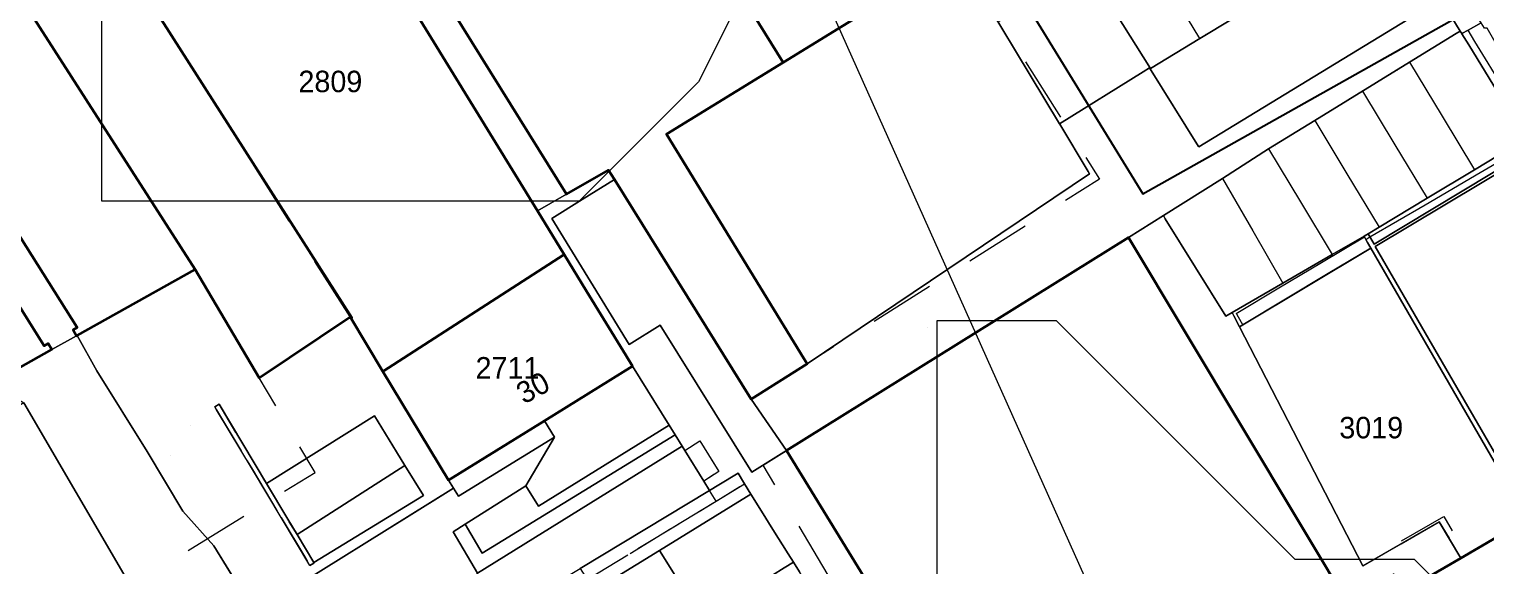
# Model space of a CAD drawing. Header units: metres. Extents: x 0 to 105485, y 0 to 425721.
# Drawn here: x 105169.4 to 105230.5, y 425437.2 to 425459.7 of the extents above; entities that cross this region are included whole.
import ezdxf
from ezdxf.enums import TextEntityAlignment as Align

# ---------------------------------------------------------------- set-up
doc = ezdxf.new("R2010")
doc.units = ezdxf.units.M
doc.header["$MEASUREMENT"] = 0
for name, pattern in [('GR-HAAG1-SO', [9, 6, -3]), ('IE-TERREINAFSCHEIDING_KUNSTMATIG-SO', [11, 4, -1, 4, -2]), ('KG-PERCEEL-SO', [19, 5.5, -4, 5.5, -4])]:
    doc.linetypes.add(name, pattern=pattern)
for name, color, linetype, lineweight in [('B-XX-GR-BEPLANTING_CULTUUR_BODEMBEDEKKER-G', 90, 'Continuous', 18), ('B-XX-GR-BOOM-G', 90, 'Continuous', 13), ('B-XX-GR-HAAG-G', 90, 'GR-HAAG1-SO', 13), ('B-XX-GR-STRUIK-G', 90, 'Continuous', 13), ('B-XX-IE-MEUBILAIR-G', 7, 'Continuous', 18), ('B-XX-IE-TERREINAFSCHEIDING_KUNSTMATIG_HEKWERK-G', 20, 'IE-TERREINAFSCHEIDING_KUNSTMATIG-SO', 18), ('B-XX-IE-TERREINAFSCHEIDING_KUNSTMATIG_MUUR-G', 90, 'IE-TERREINAFSCHEIDING_KUNSTMATIG-SO', 18), ('B-XX-KG-GRENS_PERCEEL-G', 150, 'KG-PERCEEL-SO', 18), ('B-XX-KG-GRENS_PERCEEL-T', 150, 'KG-PERCEEL-SO', 18), ('B-XX-OG-BEBOUWING-G', 7, 'Continuous', 35), ('B-XX-OG-BEBOUWING_HUISNUMMER-T', 7, 'Continuous', 18), ('B-XX-OG-GRENS-G', 7, 'Continuous', 18), ('B-XX-OG-TERREIN_ERF-G', 7, 'Continuous', 18), ('B-XX-VH-GESLOTENVERHARDING_KUNSTSTOF-G', 10, 'Continuous', 18), ('B-XX-VH-ONVERHARD_ZAND-G', 210, 'Continuous', 18), ('B-XX-VH-OPENVERHARDING-G', 90, 'Continuous', 18), ('B-XX-VH-OPENVERHARDING_BETONELEMENT-G', 90, 'Continuous', 18), ('B-XX-VH-OPENVERHARDING_STRAATBAKSTEEN-G', 90, 'Continuous', 18), ('B-XX-VW-MARKERING-G', 7, 'Continuous', 18)]:
    doc.layers.add(name, color=color, linetype=linetype, lineweight=lineweight)
doc.layers.add('GIS-WEGVAKKEN', color=2, linetype='Continuous')

msp = doc.modelspace()

# ---------------------------------------------------------------- linework, layer by layer
at = {"layer": 'B-XX-GR-BEPLANTING_CULTUUR_BODEMBEDEKKER-G', "ltscale": 0.5}
for points in [[(105233.069, 425454.821), (105233.144, 425454.867), (105233.306, 425454.968), (105233.269, 425455.033), (105225.871, 425450.606), (105232.244, 425439.569), (105232.499, 425439.701), (105232.396, 425439.89), (105238.944, 425443.745), (105232.833, 425454.674)], [(105225.684, 425450.534), (105220.323, 425447.324), (105220.178, 425447.24), (105225.352, 425437.218), (105228.552, 425439.064), (105229.456, 425437.541), (105232.249, 425439.166)]]:
    msp.add_lwpolyline(points, close=True, dxfattribs=at)
at = {"layer": 'B-XX-GR-BOOM-G', "color": 0, "true_color": 0x604a38}
for points in [[(105175.355, 425441.854, 2.414), (105175.355, 425441.854, 5.214)], [(105192.987, 425440.438, 3.003), (105192.987, 425440.438, 5.803)], [(105190.181, 425438.701, 2.884), (105190.181, 425438.701, 5.684)]]:
    msp.add_polyline3d(points, dxfattribs=at)
at = {"layer": 'B-XX-GR-HAAG-G', "color": 0, "ltscale": 0.5, "true_color": 0x427036}
for points in [[(105225.472, 425450.901, 3.383), (105225.643, 425451.001, 3.373), (105227.954, 425452.353, 3.453), (105230.264, 425453.706, 3.468), (105232.575, 425455.058, 3.357), (105231.31, 425457.129, 3.286), (105230.045, 425459.2, 3.229), (105229.756, 425459.673, 3.155)], [(105220.06, 425447.767, 3.298), (105220.044, 425447.795, 3.298), (105221.833, 425448.865, 3.443), (105223.622, 425449.936, 3.42), (105225.411, 425451.006, 3.336)], [(105225.411, 425451.006, 3.336), (105225.472, 425450.901, 3.383)], [(105225.472, 425450.901, 3.383), (105225.547, 425450.771, 3.441), (105225.684, 425450.534, 3.438), (105223.897, 425449.464, 3.418), (105222.11, 425448.394, 3.444), (105220.323, 425447.324, 3.285)], [(105220.323, 425447.324, 3.285), (105220.137, 425447.638, 3.297), (105220.06, 425447.767, 3.298)], [(105177.183, 425438.056, 2.508), (105178.041, 425436.666, 2.632), (105178.898, 425435.277, 2.737), (105180.98, 425436.575, 2.705), (105183.062, 425437.873, 2.815), (105185.145, 425439.171, 2.827), (105187.227, 425440.469, 2.888)]]:
    msp.add_polyline3d(points, dxfattribs=at)
at = {"layer": 'B-XX-GR-STRUIK-G', "ltscale": 0.5}
for points in [[(105225.566, 425451.133), (105225.397, 425451.031), (105225.411, 425451.006), (105225.472, 425450.901), (105225.547, 425450.771), (105225.684, 425450.534), (105232.249, 425439.166), (105232.419, 425439.265), (105232.448, 425439.214), (105232.514, 425439.261), (105232.551, 425439.195), (105239.81, 425443.445), (105239.776, 425443.508), (105232.602, 425439.512), (105232.499, 425439.701), (105232.244, 425439.569), (105225.871, 425450.606), (105233.269, 425455.033), (105233.205, 425455.144), (105225.817, 425450.7)], [(105191.461, 425442.615), (105191.041, 425443.296), (105187.017, 425440.809), (105187.227, 425440.469), (105187.438, 425440.128)], [(105196.521, 425442.709), (105196.273, 425443.109), (105190.789, 425439.713), (105190.263, 425440.563), (105187.721, 425438.959), (105188.441, 425437.743)], [(105199.689, 425440.225), (105199.432, 425440.653), (105199.389, 425440.725), (105199.162, 425441.103), (105198.35, 425440.613), (105197.961, 425440.378), (105192.545, 425437.108), (105192.829, 425436.637), (105193.113, 425436.166), (105195.862, 425437.863)]]:
    msp.add_lwpolyline(points, close=True, dxfattribs=at)
at = {"layer": 'B-XX-IE-MEUBILAIR-G', "color": 0, "true_color": 0x604a38}
for points in [[(105218.748, 425459.518, 3.072), (105218.748, 425459.518, 4.572)], [(105226.82, 425457.986, 3.06), (105226.82, 425457.986, 4.56)], [(105220.25, 425455.847, 3.06), (105220.25, 425455.847, 4.56)], [(105221.692, 425454.812, 3.068), (105221.692, 425454.812, 4.568)], [(105207.101, 425447.185, 3), (105207.101, 425447.185, 4.5)], [(105176.224, 425443.109, 2.345), (105176.224, 425443.109, 3.845)], [(105181.75, 425442.446, 2.314), (105181.75, 425442.446, 3.814)], [(105193.34, 425441.293, 2.967), (105193.34, 425441.293, 4.467)], [(105190.676, 425440.823, 3.004), (105190.676, 425440.823, 4.504)], [(105192.947, 425437.351, 2.894), (105192.947, 425437.351, 4.394)], [(105192.947, 425437.351, 2.894), (105192.947, 425437.351, 4.394)]]:
    msp.add_polyline3d(points, dxfattribs=at)
at = {"layer": 'B-XX-IE-TERREINAFSCHEIDING_KUNSTMATIG_HEKWERK-G', "ltscale": 0.5, "flags": 128}
for points in [[(105196.821, 425442.225), (105196.521, 425442.709), (105196.273, 425443.109), (105194.741, 425445.583)], [(105196.926, 425442.055), (105197.563, 425442.45), (105198.353, 425441.174), (105197.72, 425440.768)], [(105197.961, 425440.378), (105197.72, 425440.768), (105196.926, 425442.055), (105196.821, 425442.225)], [(105192.829, 425436.637), (105198.237, 425439.926), (105199.432, 425440.653)], [(105198.237, 425439.926), (105197.961, 425440.378)], [(105225.352, 425437.218), (105228.552, 425439.064), (105229.456, 425437.541)]]:
    msp.add_lwpolyline(points, dxfattribs=at)
at = {"layer": 'B-XX-IE-TERREINAFSCHEIDING_KUNSTMATIG_HEKWERK-G', "color": 0, "ltscale": 0.5, "true_color": 0x8c7868}
for points in [[(105196.821, 425442.225, 3.07), (105196.521, 425442.709, 3.114), (105196.273, 425443.109, 3.082), (105194.741, 425445.583, 3.187)], [(105196.926, 425442.055, 3.066), (105197.563, 425442.45, 3.099), (105198.353, 425441.174, 3.069), (105197.72, 425440.768, 3.028)], [(105197.961, 425440.378, 2.991), (105197.72, 425440.768, 3.028), (105196.926, 425442.055, 3.066), (105196.821, 425442.225, 3.07)], [(105192.829, 425436.637, 2.873), (105194.632, 425437.733, 2.922), (105196.434, 425438.83, 2.85), (105198.237, 425439.926, 3.011), (105199.432, 425440.653, 3.067)], [(105198.237, 425439.926, 3.011), (105197.961, 425440.378, 2.991)], [(105225.352, 425437.218, 3.254), (105226.952, 425438.141, 3.207), (105228.552, 425439.064, 0), (105229.456, 425437.541, 2.52)]]:
    msp.add_polyline3d(points, dxfattribs=at)
at = {"layer": 'B-XX-IE-TERREINAFSCHEIDING_KUNSTMATIG_MUUR-G', "ltscale": 0.5}
msp.add_lwpolyline([(105179.395, 425440.664), (105177.408, 425443.993), (105177.228, 425443.885), (105177.305, 425443.756), (105178.805, 425441.251), (105181.216, 425437.223), (105181.386, 425437.328), (105181.375, 425437.347), (105180.674, 425438.521), (105180.284, 425439.174)], close=True, dxfattribs=at)
at = {"layer": 'B-XX-IE-TERREINAFSCHEIDING_KUNSTMATIG_MUUR-G', "ltscale": 0.5, "flags": 128}
for points in [[(105180.284, 425439.174), (105179.395, 425440.664), (105177.408, 425443.993), (105177.228, 425443.885), (105177.305, 425443.756)], [(105177.305, 425443.756), (105178.805, 425441.251)], [(105178.805, 425441.251), (105181.216, 425437.223), (105181.386, 425437.328), (105181.375, 425437.347)], [(105199.689, 425440.225), (105199.432, 425440.653), (105199.389, 425440.725)], [(105200.14, 425439.504), (105199.689, 425440.225)], [(105200.618, 425438.741), (105200.14, 425439.504)], [(105181.375, 425437.347), (105180.674, 425438.521), (105180.284, 425439.174)], [(105201.255, 425437.724), (105200.618, 425438.741)], [(105201.732, 425436.962), (105201.478, 425437.368)]]:
    msp.add_lwpolyline(points, dxfattribs=at)
at = {"layer": 'B-XX-IE-TERREINAFSCHEIDING_KUNSTMATIG_MUUR-G', "color": 0, "ltscale": 0.5, "true_color": 0x8c7868}
for points in [[(105180.284, 425439.174, 2.439), (105179.395, 425440.664, 2.401), (105178.402, 425442.329, 2.377), (105177.408, 425443.993, 2.333), (105177.228, 425443.885, 2.336), (105177.305, 425443.756, 2.336)], [(105177.305, 425443.756, 2.336), (105178.805, 425441.251, 2.376)], [(105178.805, 425441.251, 2.376), (105180.011, 425439.237, 2.434), (105181.216, 425437.223, 2.75), (105181.386, 425437.328, 2.754), (105181.375, 425437.347, 2.751)], [(105199.689, 425440.225, 3.088), (105199.432, 425440.653, 3.067), (105199.389, 425440.725, 3.068)], [(105200.14, 425439.504, 3.066), (105199.689, 425440.225, 3.088)], [(105200.618, 425438.741, 3.036), (105200.14, 425439.504, 3.066)], [(105181.375, 425437.347, 2.751), (105180.674, 425438.521, 2.478), (105180.284, 425439.174, 2.439)], [(105201.255, 425437.724, 3.006), (105200.618, 425438.741, 3.036)], [(105201.732, 425436.962, 3.01), (105201.478, 425437.368, 3.001)]]:
    msp.add_polyline3d(points, dxfattribs=at)
at = {"layer": 'B-XX-KG-GRENS_PERCEEL-G', "ltscale": 0.5, "flags": 128}
for points in [[(105195.986, 425482.444), (105214.311, 425453.424), (105202.052, 425445.684)], [(105189.487, 425476.97), (105201.046, 425458.319)], [(105202.052, 425445.684), (105199.711, 425444.206), (105193.736, 425453.804), (105191.972, 425452.792), (105180.872, 425470.646)], [(105179.856, 425469.846), (105191.872, 425450.259)], [(105182.9, 425447.654), (105172.32, 425464.298)], [(105202.052, 425445.684), (105196.165, 425455.313), (105201.046, 425458.319)], [(105217.559, 425411.943), (105200.215, 425441.438), (105215.527, 425450.977), (105225.099, 425435.006), (105227.061, 425436.148), (105226.121, 425437.765), (105228.74, 425439.288), (105229.68, 425437.671), (105232.419, 425439.265), (105238.446, 425428.798)], [(105184.275, 425445.367), (105187.017, 425440.809), (105194.741, 425445.583), (105191.872, 425450.259)], [(105184.275, 425445.367), (105191.872, 425450.259)], [(105148.486, 425449.424), (105154.694, 425438.498), (105154.848, 425438.572), (105160.58, 425428.286), (105181.433, 425441.13), (105179.087, 425445.098), (105182.9, 425447.654)], [(105184.275, 425445.367), (105182.9, 425447.654)]]:
    msp.add_lwpolyline(points, dxfattribs=at)
at = {"layer": 'B-XX-OG-BEBOUWING-G', "ltscale": 0.5}
for points in [[(105196.011, 425482.466), (105189.879, 425477.267), (105189.487, 425476.97), (105201.046, 425458.319), (105208.372, 425462.829), (105198.626, 425478.263)], [(105189.487, 425476.97), (105188.133, 425475.943), (105180.872, 425470.646), (105191.972, 425452.792), (105193.736, 425453.804), (105193.98, 425453.411), (105199.711, 425444.206), (105202.052, 425445.684), (105201.915, 425445.907), (105196.165, 425455.313), (105201.046, 425458.319)], [(105179.856, 425469.846), (105172.32, 425464.298), (105182.978, 425447.611), (105182.9, 425447.654), (105184.275, 425445.367), (105191.872, 425450.259), (105190.749, 425452.09)], [(105182.9, 425447.654), (105182.978, 425447.611), (105172.32, 425464.298), (105171.851, 425463.994), (105168.572, 425461.866), (105176.4, 425449.643), (105179.087, 425445.098)], [(105168.572, 425461.866), (105166.493, 425460.517), (105165.537, 425460.896), (105164.322, 425460.231), (105164.48, 425459.131), (105164.084, 425458.897), (105171.461, 425447.206), (105171.286, 425447.108), (105171.428, 425446.855), (105171.456, 425446.871), (105176.4, 425449.643)], [(105162.758, 425458.114), (105157.012, 425454.721), (105160.66, 425448.71), (105164.303, 425442.861), (105167.88, 425444.866), (105170.401, 425446.28), (105170.242, 425446.533), (105170.081, 425446.432)], [(105194.741, 425445.583), (105194.461, 425446.039), (105192.81, 425448.729), (105191.872, 425450.259), (105184.275, 425445.367), (105187.017, 425440.809), (105191.041, 425443.296)]]:
    msp.add_lwpolyline(points, close=True, dxfattribs=at)
for points in [[(105225.099, 425435.006), (105215.527, 425450.977), (105201.188, 425442.044), (105226.061, 425401.484)], [(105240.468, 425425.287), (105232.551, 425439.195), (105232.514, 425439.261), (105232.448, 425439.214), (105232.419, 425439.265), (105232.249, 425439.166), (105229.456, 425437.541), (105225.099, 425435.006)]]:
    msp.add_lwpolyline(points, dxfattribs=at)
at = {"layer": 'B-XX-OG-GRENS-G'}
for points in [[(105327.5, 425182.5, 1.298), (105092.5, 425707.5, 2.772), (105087.5, 425702.5, 2.597), (105082.5, 425697.5, 2.5), (105072.5, 425692.5, 2.467), (105067.5, 425687.5, 2.423), (105062.5, 425682.5, 2.338), (105057.5, 425677.5, 2.328), (105047.5, 425672.5, 2.318), (105042.5, 425667.5, 2.29), (105037.5, 425662.5, 2.122), (105032.5, 425657.5, 2.213)], [(105207.5, 425432.5, 3.11), (105207.5, 425447.5, 3.018), (105212.5, 425447.5, 3.043), (105217.5, 425442.5, 3.305), (105222.5, 425437.5, 3.356), (105227.5, 425437.5, 2.731), (105237.5, 425427.5, 3.476)]]:
    msp.add_polyline3d(points, dxfattribs=at)
msp.add_polyline3d([(105192.5, 425477.5, 3.001), (105202.5, 425467.5, 3.227), (105197.5, 425457.5, 3.306), (105192.5, 425452.5, 3.217), (105177.5, 425452.5, 2.531), (105172.5, 425452.5, 2.496), (105172.5, 425467.5, 2.608), (105177.5, 425467.5, 2.877), (105182.5, 425467.5, 2.968)], close=True, dxfattribs=at)
at = {"layer": 'B-XX-OG-TERREIN_ERF-G', "ltscale": 0.5}
for points in [[(105213.897, 425453.644), (105213.835, 425453.747), (105212.642, 425455.731), (105212.631, 425455.749), (105208.372, 425462.829), (105201.046, 425458.319), (105196.165, 425455.313), (105201.915, 425445.907), (105202.052, 425445.684)], [(105169.224, 425444.049), (105164.19, 425441.06), (105168.936, 425433.408), (105170.39, 425434.328), (105170.681, 425434.507), (105170.986, 425434.695), (105173.702, 425436.368)]]:
    msp.add_lwpolyline(points, close=True, dxfattribs=at)
at = {"layer": 'B-XX-VH-GESLOTENVERHARDING_KUNSTSTOF-G', "ltscale": 0.5}
msp.add_lwpolyline([(105184.845, 425441.994), (105183.915, 425443.499), (105179.395, 425440.664), (105180.284, 425439.174), (105180.674, 425438.521), (105185.199, 425441.422)], close=True, dxfattribs=at)
at = {"layer": 'B-XX-VH-ONVERHARD_ZAND-G', "ltscale": 0.5}
for points in [[(105230.672, 425459.554), (105230.553, 425459.761), (105230.453, 425459.755), (105230.311, 425459.981), (105229.756, 425459.673), (105229.494, 425459.528), (105229.504, 425459.511), (105229.784, 425459.053), (105232.191, 425455.119), (105232.019, 425455.016), (105230.023, 425453.815), (105228.04, 425452.622), (105226.029, 425451.411), (105225.566, 425451.133), (105225.817, 425450.7), (105233.205, 425455.144)], [(105225.684, 425450.534), (105225.547, 425450.771), (105225.472, 425450.901), (105225.411, 425451.006), (105225.397, 425451.031), (105224.066, 425450.26), (105222.001, 425449.064), (105219.873, 425447.832), (105219.942, 425447.699), (105220.178, 425447.24), (105220.323, 425447.324)], [(105196.821, 425442.225), (105196.521, 425442.709), (105188.441, 425437.743), (105187.721, 425438.959), (105187.217, 425438.641), (105188.234, 425436.907)]]:
    msp.add_lwpolyline(points, close=True, dxfattribs=at)
at = {"layer": 'B-XX-VH-OPENVERHARDING-G', "ltscale": 0.5}
for points in [[(105180.872, 425470.646), (105179.856, 425469.846), (105190.749, 425452.09), (105191.972, 425452.792)], [(105224.489, 425462.94), (105226.433, 425464.147), (105226.603, 425464.252), (105224.071, 425468.392), (105223.899, 425468.29), (105221.964, 425467.129), (105219.966, 425465.931), (105217.963, 425464.73), (105215.983, 425463.542), (105213.826, 425462.249), (105216.449, 425458.063), (105218.515, 425459.317), (105222.487, 425461.726)], [(105229.43, 425459.631), (105228.691, 425460.839), (105228.618, 425460.959), (105228.447, 425460.855), (105218.469, 425454.778), (105218.46, 425454.792), (105216.412, 425458.09), (105216.135, 425457.918), (105212.631, 425455.749), (105212.642, 425455.731), (105213.835, 425453.747), (105213.897, 425453.644), (105202.052, 425445.684), (105199.711, 425444.206), (105201.188, 425442.044), (105215.527, 425450.977), (105216.989, 425451.894), (105219.463, 425453.446), (105221.395, 425454.7), (105223.334, 425455.89), (105227.308, 425458.329), (105229.26, 425459.527)], [(105229.499, 425461.274), (105228.691, 425460.839), (105229.43, 425459.631), (105229.494, 425459.528), (105229.756, 425459.673), (105230.311, 425459.981)], [(105229.494, 425459.528), (105229.43, 425459.631), (105229.26, 425459.527), (105227.308, 425458.329), (105223.334, 425455.89), (105221.395, 425454.7), (105219.463, 425453.446), (105216.989, 425451.894), (105217.069, 425451.764), (105219.604, 425447.676), (105219.873, 425447.832), (105222.001, 425449.064), (105224.066, 425450.26), (105225.397, 425451.031), (105225.566, 425451.133), (105226.029, 425451.411), (105228.04, 425452.622), (105230.023, 425453.815), (105232.019, 425455.016), (105232.191, 425455.119), (105229.784, 425459.053), (105229.504, 425459.511)], [(105220.178, 425447.24), (105219.942, 425447.699), (105219.873, 425447.832), (105219.604, 425447.676), (105217.069, 425451.764), (105216.989, 425451.894), (105215.527, 425450.977), (105225.099, 425435.006), (105229.456, 425437.541), (105228.552, 425439.064), (105225.352, 425437.218)], [(105184.275, 425445.367), (105182.9, 425447.654), (105179.087, 425445.098), (105176.4, 425449.643), (105171.456, 425446.871), (105172.287, 425445.388), (105174.388, 425442.01), (105175.888, 425439.504), (105177.183, 425438.056), (105178.898, 425435.277), (105187.227, 425440.469), (105187.017, 425440.809)], [(105194.741, 425445.583), (105191.041, 425443.296), (105191.461, 425442.615), (105190.263, 425440.563), (105190.789, 425439.713), (105196.273, 425443.109)], [(105183.915, 425443.499), (105184.845, 425441.994), (105185.199, 425441.422), (105185.589, 425440.791), (105185.976, 425440.165), (105181.375, 425437.347), (105181.386, 425437.328), (105181.216, 425437.223), (105178.805, 425441.251), (105177.305, 425443.756), (105177.228, 425443.885), (105177.408, 425443.993), (105179.395, 425440.664)], [(105197.961, 425440.378), (105197.72, 425440.768), (105196.926, 425442.055), (105196.821, 425442.225), (105188.234, 425436.907), (105184.703, 425432.373), (105191.098, 425436.234), (105192.545, 425437.108)], [(105185.976, 425440.165), (105185.589, 425440.791), (105185.199, 425441.422), (105180.674, 425438.521), (105181.375, 425437.347)], [(105201.255, 425437.724), (105200.618, 425438.741), (105200.14, 425439.504), (105199.689, 425440.225), (105195.862, 425437.863), (105197.663, 425434.978), (105201.097, 425437.13), (105201.478, 425437.368)], [(105202.528, 425435.691), (105201.732, 425436.962), (105201.478, 425437.368), (105201.097, 425437.13), (105197.663, 425434.978), (105198.881, 425433.028), (105202.318, 425435.18), (105202.699, 425435.419)]]:
    msp.add_lwpolyline(points, close=True, dxfattribs=at)
for points in [[(105208.372, 425462.829), (105212.631, 425455.749), (105216.135, 425457.918), (105216.412, 425458.09), (105218.46, 425454.792), (105218.469, 425454.778), (105228.447, 425460.855)], [(105222.487, 425461.726), (105218.515, 425459.317), (105216.449, 425458.063), (105213.826, 425462.249)], [(105226.061, 425401.484), (105201.188, 425442.044), (105199.736, 425441.139), (105195.899, 425447.302), (105194.603, 425446.496), (105191.359, 425451.779), (105192.622, 425452.566), (105193.98, 425453.411), (105193.736, 425453.804), (105191.972, 425452.792), (105190.749, 425452.09), (105191.872, 425450.259), (105192.81, 425448.729), (105194.461, 425446.039), (105194.741, 425445.583), (105196.273, 425443.109), (105196.521, 425442.709), (105196.821, 425442.225), (105196.926, 425442.055), (105197.72, 425440.768), (105197.961, 425440.378), (105198.35, 425440.613), (105199.162, 425441.103), (105199.389, 425440.725), (105199.432, 425440.653), (105199.689, 425440.225), (105200.14, 425439.504), (105200.618, 425438.741), (105201.255, 425437.724), (105201.478, 425437.368), (105201.732, 425436.962)], [(105188.234, 425436.907), (105187.217, 425438.641), (105187.721, 425438.959), (105190.263, 425440.563), (105191.461, 425442.615), (105187.438, 425440.128), (105187.227, 425440.469), (105178.898, 425435.277), (105177.183, 425438.056), (105175.888, 425439.504), (105174.388, 425442.01), (105172.287, 425445.388), (105171.456, 425446.871), (105171.428, 425446.855), (105170.401, 425446.28), (105167.88, 425444.866), (105169.224, 425444.049), (105173.702, 425436.368)], [(105197.663, 425434.978), (105195.862, 425437.863), (105193.113, 425436.166)]]:
    msp.add_lwpolyline(points, dxfattribs=at)
at = {"layer": 'B-XX-VH-OPENVERHARDING_BETONELEMENT-G', "ltscale": 0.5}
msp.add_lwpolyline([(105193.98, 425453.411), (105192.622, 425452.566), (105191.359, 425451.779), (105194.603, 425446.496), (105195.899, 425447.302), (105199.736, 425441.139), (105201.188, 425442.044), (105199.711, 425444.206)], close=True, dxfattribs=at)
at = {"layer": 'B-XX-VH-OPENVERHARDING_STRAATBAKSTEEN-G', "ltscale": 0.5}
msp.add_lwpolyline([(105164.084, 425458.897), (105162.758, 425458.114), (105170.081, 425446.432), (105170.242, 425446.533), (105170.401, 425446.28), (105171.428, 425446.855), (105171.286, 425447.108), (105171.461, 425447.206)], close=True, dxfattribs=at)
at = {"layer": 'B-XX-VW-MARKERING-G', "color": 0, "ltscale": 0.5, "true_color": 0x808080}
for points in [[(105218.515, 425459.317, 3.075), (105217.249, 425461.43, 3.065), (105215.983, 425463.542, 3.236)], [(105227.308, 425458.329, 3.063), (105228.666, 425456.072, 3.183), (105230.023, 425453.815, 3.459)], [(105225.34, 425457.111, 3.075), (105226.69, 425454.867, 3.152), (105228.04, 425452.622, 3.457)], [(105223.334, 425455.89, 3.062), (105224.682, 425453.65, 3.082), (105226.029, 425451.411, 3.471)], [(105221.395, 425454.7, 3.054), (105222.731, 425452.48, 3.096), (105224.066, 425450.26, 3.443), (105224.079, 425450.238, 3.444)], [(105219.463, 425453.446, 3.049), (105220.732, 425451.255, 3.064), (105222.001, 425449.064, 3.449)]]:
    msp.add_polyline3d(points, dxfattribs=at)
at = {"layer": 'GIS-WEGVAKKEN'}
msp.add_lwpolyline([(105194.144, 425488.599), (105216.12, 425452.81), (105229.428, 425460.292)], dxfattribs=at)

# ---------------------------------------------------------------- texts
at = {"layer": 'B-XX-KG-GRENS_PERCEEL-T'}
for s, p in [('2809', (105182.072, 425457.521)), ('2711', (105189.497, 425445.515)), ('3019', (105225.701, 425443.008))]:
    msp.add_text(s, height=0.9, dxfattribs=at).set_placement(p, align=Align.MIDDLE_CENTER)
at = {"layer": 'B-XX-OG-BEBOUWING_HUISNUMMER-T'}
msp.add_text('30', height=0.9, rotation=28.4, dxfattribs=at).set_placement((105190.559, 425444.686), align=Align.MIDDLE_CENTER)

doc.saveas('drawing.dxf')
